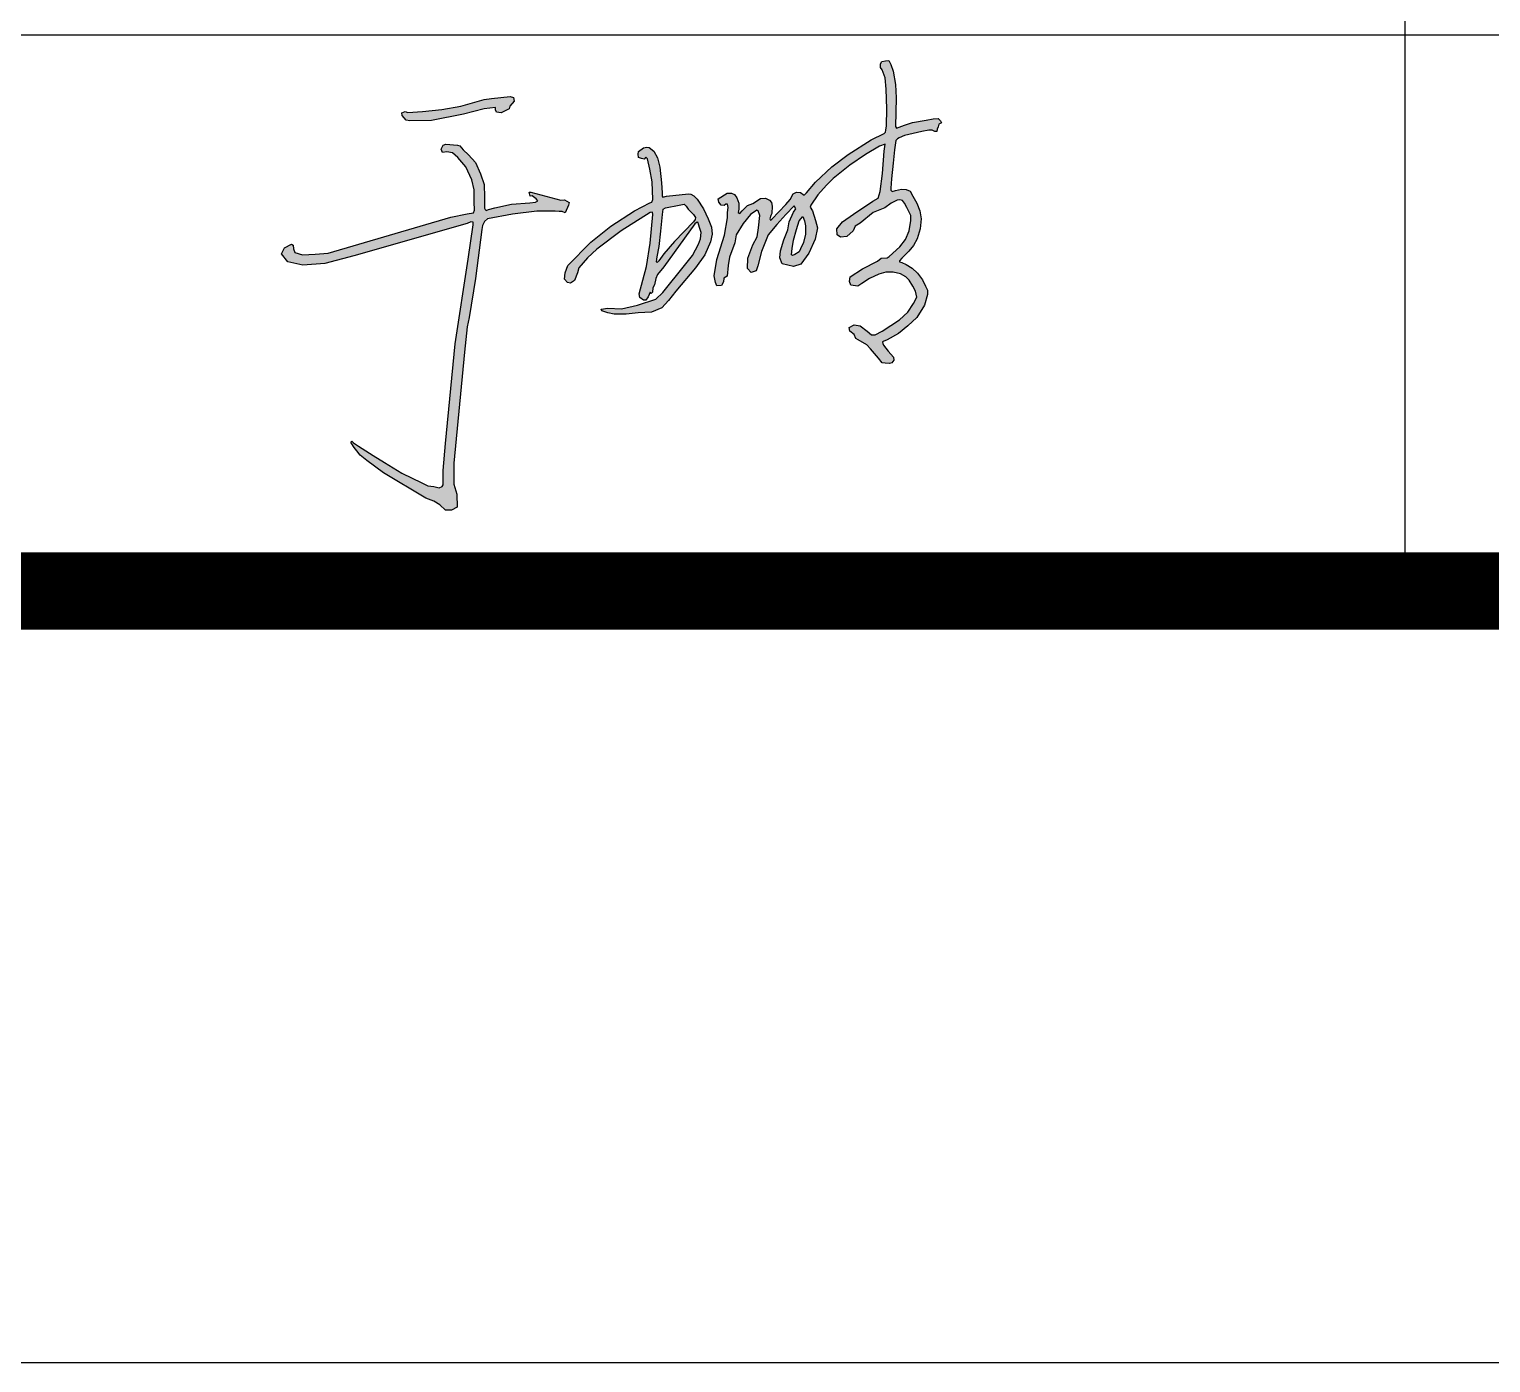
# Model space of a CAD drawing. Header units: millimetres. Extents: x 1621 to 2881, y 1542 to 1880.
# Drawn here: x 2363.35 to 2382.3, y 1583.27 to 1600.55 of the extents above; entities that cross this region are included whole.
import ezdxf

# ---------------------------------------------------------------- set-up
doc = ezdxf.new("R2010")
doc.units = ezdxf.units.MM

# ---------------------------------------------------------------- blocks, each defined once
blk = doc.blocks.new('yujiaqing')
h = blk.add_hatch(color=256)
h.paths.add_polyline_path([(534.9, 536.5), (542.5, 541.3), (546.3, 541.4), (549, 540.4), (551, 537.5), (552.6, 532.7), (552.8, 527.6), (552, 524.7), (553.5, 523.8), (555.5, 526.1), (560.3, 530.9), (564.8, 532.5), (571.4, 536.9), (575.6, 537.2), (579.1, 535.5), (580.9, 533.3), (581.5, 530.1), (581.3, 524), (580.3, 522), (579.5, 519.2), (580, 518), (581.3, 518.9), (593.3, 531.6), (597, 536), (599.5, 540.8), (602.5, 542.3), (606.1, 542), (609, 539.6), (611.2, 541.7), (618.9, 551), (633, 564.1), (647.2, 574.7), (666.9, 587.4), (678.4, 593), (679.4, 594), (679.7, 595.9), (680.4, 599.5), (680.5, 614.3), (680, 631.4), (679.2, 641), (676.6, 647.9), (675.1, 650.1), (675.1, 653.2), (676.2, 655.2), (679.4, 655.7), (682.4, 655.9), (684, 652.5), (686, 646.9), (688.2, 635.4), (688.7, 623.7), (688.2, 598.9), (689, 597.6), (695.7, 600.3), (702.7, 602.6), (714.6, 604.6), (720.5, 605.6), (725, 605.8), (726.9, 603.8), (727.7, 602.2), (725.5, 601), (725, 598.7), (724.2, 596.8), (723.9, 594.7), (722.1, 594.6), (719.8, 595.8), (716.9, 595.8), (710.9, 594.7), (703.3, 593.1), (695.9, 591.3), (691.1, 589.3), (689.7, 588.3), (688.4, 587), (688, 584.8), (687.1, 578.9), (685.9, 567.4), (684.7, 553.8), (684.1, 545.8), (683.9, 544.1), (685.3, 542.8), (688.1, 543.7), (693.3, 544.9), (697.3, 544.6), (700.8, 543.3), (703.1, 538.9), (706.6, 532.9), (709, 526.2), (710.3, 519.3), (709.5, 510.7), (706.7, 502), (703.7, 496.2), (699.6, 491.2), (693.6, 485.2), (691.6, 483), (691.6, 482.1), (693.4, 481.4), (697.2, 479.8), (702.6, 476.6), (707, 472.3), (711.3, 466.7), (713.9, 461.1), (715.7, 457.7), (715.6, 453.8), (713.1, 444.7), (706.4, 434), (698.7, 426.8), (690.7, 420.1), (680.9, 414.8), (678.7, 414), (677.9, 413.6), (676.9, 412.9), (677.1, 411.6), (677.8, 410), (681.6, 404.9), (686.2, 399.8), (686.7, 397.1), (685, 395), (682.8, 394.4), (679, 394.5), (676.6, 395), (673.5, 398.9), (666.5, 407.1), (663.2, 410.3), (655.9, 414.8), (653.7, 415.9), (652.2, 419.3), (648.7, 422.2), (648, 425.3), (652.4, 427.6), (657.4, 426.7), (663.5, 422.3), (667.3, 419.1), (670.5, 419.1), (676.6, 422.3), (691.4, 432), (698.7, 438.7), (703.7, 446), (706.6, 451.5), (705.3, 456.7), (703, 461.2), (699.9, 466.2), (697.1, 469.2), (692.3, 471.7), (686.1, 473.2), (679.8, 473.3), (673.7, 471.6), (665.6, 467.7), (659.1, 463.4), (655.6, 461.2), (649.4, 462.1), (648.3, 465.2), (648.8, 469.1), (659.6, 476.1), (672.6, 482.6), (675.6, 485.3), (680.8, 485.6), (682.7, 486.7), (691.7, 495.1), (696.7, 501.3), (699.9, 508.8), (701.2, 517.8), (701.4, 522.2), (697.8, 529.1), (695.8, 532.7), (694, 535), (691.9, 535.7), (689.5, 535.4), (684.4, 532.9), (678.8, 528.9), (668.9, 524.6), (657.6, 515.6), (653.2, 513), (651.6, 508.8), (646.1, 504), (640.6, 503.5), (637.7, 505.5), (637.4, 510.6), (642.4, 516.8), (651.7, 523.4), (668.4, 534.5), (673.2, 537.2), (674.9, 542.8), (676.7, 558.4), (678.3, 577.7), (679.1, 583.7), (674.1, 582.1), (662.2, 574.9), (648.7, 565.7), (634.2, 554.2), (628.5, 548.4), (620.9, 540.1), (614.8, 531.1), (614.4, 529.4), (616.3, 526.2), (619, 517.8), (620.7, 511.6), (618.6, 501.6), (613.2, 489.5), (606.4, 480.2), (599.9, 478.2), (590, 480.3), (588.2, 485.6), (588.8, 491.5), (591.7, 501.1), (595.1, 509.8), (596.3, 516.6), (599.8, 525), (601.9, 528), (600.5, 530.5), (593.2, 522.9), (585.5, 514.3), (578.1, 505.5), (572.4, 490.9), (569.2, 478.7), (567.6, 474.3), (563.4, 473), (560.3, 476.4), (560.6, 485.4), (564.7, 496.7), (568.6, 503.8), (569.8, 511.5), (570.9, 522), (569.5, 526.1), (568.2, 526.8), (562.8, 522.9), (556.4, 515.1), (550.4, 505.3), (549.1, 498.4), (544.7, 486.1), (543.5, 479), (542.6, 469.6), (539.7, 468), (539.4, 464.7), (537.6, 461.7), (533.7, 461.5), (532.5, 464.4), (531.5, 470.1), (533.6, 484.2), (540.2, 505.2), (542.9, 520.1), (543, 524.7), (543.6, 529.1), (543, 531.8), (541.5, 532), (539.9, 530.8), (537.3, 531.1), (535.5, 533.8)])
h.paths.add_polyline_path([(608, 521.4), (609.3, 517.6), (610.4, 513.3), (610.4, 506.1), (608.6, 498.8), (605.9, 493.3), (604.7, 490.7), (601.1, 488.5), (599.1, 487.5), (598.3, 488.2), (598.8, 493.5), (600, 500.9), (602.6, 510.1), (604.9, 517.5)], flags=16)
h = blk.add_hatch(color=256)
h.dxf.hatch_style = 1
h.paths.add_polyline_path([(157.6, 489), (162.9, 482), (176, 479.1), (194.8, 480.8), (219.9, 487.3), (317.8, 515.3), (321, 516.6), (323.1, 516.3), (323, 514), (318.8, 484.4), (307.6, 411.3), (299.1, 325.3), (297.3, 301.9), (297.2, 289.4), (296.3, 287.9), (293.8, 286.9), (289, 287.9), (284, 288.7), (278.8, 291.1), (261.5, 299.6), (246.4, 308.9), (236.7, 314.8), (224.1, 322.8), (219.8, 325.8), (218.4, 327.2), (217.3, 326.3), (218.2, 325), (220.2, 321.6), (222.6, 318.8), (225.5, 315), (231.3, 310.5), (245.7, 299.8), (282.2, 278.1), (289, 275.5), (294.4, 272.1), (299.1, 267.6), (304.3, 267.6), (309.4, 270.3), (309, 281.5), (306.4, 290.1), (306.4, 308.2), (315.6, 404.2), (317.8, 426.1), (319.7, 434.1), (325.1, 467.8), (330.5, 510.1), (331.1, 513.6), (333, 517), (335.4, 519.4), (357, 523.4), (378.2, 525.8), (394, 525.9), (397.3, 525.5), (399.9, 525.5), (402.7, 524.3), (405.6, 531), (406.2, 533.5), (402.1, 535.8), (398.9, 535.4), (373, 542.3), (371.6, 542.2), (372.5, 538.9), (374.1, 539), (377.6, 536.6), (379.1, 534.9), (376.9, 533.7), (372, 533), (356.1, 531.8), (341.9, 528.8), (336.5, 527.2), (334.4, 526.4), (333.5, 527.2), (332.8, 528.6), (333, 538.1), (332.5, 548.8), (329.5, 558.2), (325, 568), (319.2, 574.6), (314.5, 579), (311.7, 582.3), (309.6, 582.8), (299.5, 583.7), (297.1, 582.8), (295.6, 579.4), (296.5, 576.7), (300.4, 577), (305.4, 576.3), (310, 572.1), (316.8, 564.1), (322.1, 552.9), (323.9, 544.2), (324.1, 534), (324.3, 526.7), (323.3, 524.4), (317.9, 523.5), (303.9, 520.6), (197.9, 489.5), (186.6, 488.7), (175.7, 488.3), (169, 490.2), (168, 493.3), (167.5, 496.5), (166.1, 497.4), (160, 494.3)])
h.paths.add_polyline_path([(261.5, 610.7), (261.7, 608.4), (265.3, 604.4), (268.3, 603.9), (287.1, 604.1), (314.9, 609.7), (332.5, 614.2), (342.4, 615.5), (342.3, 613.4), (343.3, 611.5), (347.2, 610.7), (354.3, 614.2), (354.8, 616.7), (358.5, 621), (358, 624.1), (355.2, 624.8), (339, 623.3), (332.7, 622.4), (312.4, 616.7), (295.9, 613.7), (279.3, 612), (266.6, 611.2), (264.3, 611.9)])
h = blk.add_hatch(color=256)
h.paths.add_polyline_path([(402.1, 467), (404.5, 464.3), (407.3, 463.8), (410.8, 465.9), (413.2, 472.6), (414.4, 476.9), (421.9, 485.6), (430, 493.2), (451, 508.8), (476, 524.8), (478, 525), (478.4, 523.1), (476.1, 498.1), (472.8, 478.1), (466.5, 454.5), (467.1, 451.2), (470.3, 448.9), (472.3, 448.9), (474.2, 451.9), (476.2, 455.8), (476.9, 454.7), (478.2, 455.8), (478.5, 459.8), (479.8, 462.2), (481.1, 467.7), (482.3, 471.1), (487.8, 477.8), (514.7, 514.9), (516.8, 516.3), (517.5, 516), (517.8, 514.7), (518.9, 511), (520, 507.4), (519.6, 502), (517.8, 497.3), (512.6, 487.7), (505.7, 479), (486.9, 455.5), (481, 450), (465, 444.7), (451.4, 441.6), (439.4, 442.1), (433.6, 441.1), (434.3, 439.9), (439.4, 438), (444.9, 436.8), (455.4, 436.8), (465.8, 438), (477.1, 438.7), (486.2, 442.4), (491.8, 448.7), (498.1, 456.7), (515.1, 476.8), (523.3, 488.2), (528.2, 499.4), (529.5, 506), (529.1, 512.2), (526.1, 519.3), (522.1, 527.9), (516.6, 536.3), (513.7, 539.1), (511.1, 540.5), (509.1, 540.8), (490.3, 538.8), (486.9, 537.9), (486.3, 538.9), (486.4, 541.6), (485.9, 550.3), (484.3, 563.8), (482.4, 571.9), (479.2, 577.7), (475.2, 580.9), (473.2, 581.1), (470.3, 580.6), (466.1, 577.4), (465.7, 575.2), (466, 572.3), (468.5, 571.3), (470.8, 570.9), (472.4, 572.5), (473.9, 571.1), (475.9, 562.3), (477.7, 551.1), (478.3, 536.1), (477.5, 533.8), (475.9, 533), (462.5, 526.1), (442.2, 513), (424.7, 499.1), (404.9, 479), (402.7, 472.6)])
h.paths.add_polyline_path([(481.4, 482.1), (482.2, 481.6), (483.6, 482.9), (488, 489), (497.2, 499.8), (513.4, 516.8), (515, 518.8), (515.2, 520.4), (513.5, 523.1), (509, 527.6), (507.1, 530.3), (505.4, 531.8), (501, 531), (489.2, 528.9), (487.3, 527.6), (486.7, 523.1), (485.4, 508.5), (483.8, 495.3), (482.1, 486.3)], flags=16)
for points in [[(534.9, 536.5), (542.5, 541.3), (546.3, 541.4), (549, 540.4), (551, 537.5), (552.6, 532.7), (552.8, 527.6), (552, 524.7), (553.5, 523.8), (555.5, 526.1), (560.3, 530.9), (564.8, 532.5), (571.4, 536.9), (575.6, 537.2), (579.1, 535.5), (580.9, 533.3), (581.5, 530.1), (581.3, 524), (580.3, 522), (579.5, 519.2), (580, 518), (581.3, 518.9), (593.3, 531.6), (597, 536), (599.5, 540.8), (602.5, 542.3), (606.1, 542), (609, 539.6), (611.2, 541.7), (618.9, 551), (633, 564.1), (647.2, 574.7), (666.9, 587.4), (678.4, 593), (679.4, 594), (679.7, 595.9), (680.4, 599.5), (680.5, 614.3), (680, 631.4), (679.2, 641), (676.6, 647.9), (675.1, 650.1), (675.1, 653.2), (676.2, 655.2), (679.4, 655.7), (682.4, 655.9), (684, 652.5), (686, 646.9), (688.2, 635.4), (688.7, 623.7), (688.2, 598.9), (689, 597.6), (695.7, 600.3), (702.7, 602.6), (714.6, 604.6), (720.5, 605.6), (725, 605.8), (726.9, 603.8), (727.7, 602.2), (725.5, 601), (725, 598.7), (724.2, 596.8), (723.9, 594.7), (722.1, 594.6), (719.8, 595.8), (716.9, 595.8), (710.9, 594.7), (703.3, 593.1), (695.9, 591.3), (691.1, 589.3), (689.7, 588.3), (688.4, 587), (688, 584.8), (687.1, 578.9), (685.9, 567.4), (684.7, 553.8), (684.1, 545.8), (683.9, 544.1), (685.3, 542.8), (688.1, 543.7), (693.3, 544.9), (697.3, 544.6), (700.8, 543.3), (703.1, 538.9), (706.6, 532.9), (709, 526.2), (710.3, 519.3), (709.5, 510.7), (706.7, 502), (703.7, 496.2), (699.6, 491.2), (693.6, 485.2), (691.6, 483), (691.6, 482.1), (693.4, 481.4), (697.2, 479.8), (702.6, 476.6), (707, 472.3), (711.3, 466.7), (713.9, 461.1), (715.7, 457.7), (715.6, 453.8), (713.1, 444.7), (706.4, 434), (698.7, 426.8), (690.7, 420.1), (680.9, 414.8), (678.7, 414), (677.9, 413.6), (676.9, 412.9), (677.1, 411.6), (677.8, 410), (681.6, 404.9), (686.2, 399.8), (686.7, 397.1), (685, 395), (682.8, 394.4), (679, 394.5), (676.6, 395), (673.5, 398.9), (666.5, 407.1), (663.2, 410.3), (655.9, 414.8), (653.7, 415.9), (652.2, 419.3), (648.7, 422.2), (648, 425.3), (652.4, 427.6), (657.4, 426.7), (663.5, 422.3), (667.3, 419.1), (670.5, 419.1), (676.6, 422.3), (691.4, 432), (698.7, 438.7), (703.7, 446), (706.6, 451.5), (705.3, 456.7), (703, 461.2), (699.9, 466.2), (697.1, 469.2), (692.3, 471.7), (686.1, 473.2), (679.8, 473.3), (673.7, 471.6), (665.6, 467.7), (659.1, 463.4), (655.6, 461.2), (649.4, 462.1), (648.3, 465.2), (648.8, 469.1), (659.6, 476.1), (672.6, 482.6), (675.6, 485.3), (680.8, 485.6), (682.7, 486.7), (691.7, 495.1), (696.7, 501.3), (699.9, 508.8), (701.2, 517.8), (701.4, 522.2), (697.8, 529.1), (695.8, 532.7), (694, 535), (691.9, 535.7), (689.5, 535.4), (684.4, 532.9), (678.8, 528.9), (668.9, 524.6), (657.6, 515.6), (653.2, 513), (651.6, 508.8), (646.1, 504), (640.6, 503.5), (637.7, 505.5), (637.4, 510.6), (642.4, 516.8), (651.7, 523.4), (668.4, 534.5), (673.2, 537.2), (674.9, 542.8), (676.7, 558.4), (678.3, 577.7), (679.1, 583.7), (674.1, 582.1), (662.2, 574.9), (648.7, 565.7), (634.2, 554.2), (628.5, 548.4), (620.9, 540.1), (614.8, 531.1), (614.4, 529.4), (616.3, 526.2), (619, 517.8), (620.7, 511.6), (618.6, 501.6), (613.2, 489.5), (606.4, 480.2), (599.9, 478.2), (590, 480.3), (588.2, 485.6), (588.8, 491.5), (591.7, 501.1), (595.1, 509.8), (596.3, 516.6), (599.8, 525), (601.9, 528), (600.5, 530.5), (593.2, 522.9), (585.5, 514.3), (578.1, 505.5), (572.4, 490.9), (569.2, 478.7), (567.6, 474.3), (563.4, 473), (560.3, 476.4), (560.6, 485.4), (564.7, 496.7), (568.6, 503.8), (569.8, 511.5), (570.9, 522), (569.5, 526.1), (568.2, 526.8), (562.8, 522.9), (556.4, 515.1), (550.4, 505.3), (549.1, 498.4), (544.7, 486.1), (543.5, 479), (542.6, 469.6), (539.7, 468), (539.4, 464.7), (537.6, 461.7), (533.7, 461.5), (532.5, 464.4), (531.5, 470.1), (533.6, 484.2), (540.2, 505.2), (542.9, 520.1), (543, 524.7), (543.6, 529.1), (543, 531.8), (541.5, 532), (539.9, 530.8), (537.3, 531.1), (535.5, 533.8), (534.9, 536.5)], [(264.3, 611.9), (266.6, 611.2), (279.3, 612), (295.9, 613.7), (312.4, 616.7), (332.7, 622.4), (339, 623.3), (355.2, 624.8), (358, 624.1), (358.5, 621), (354.8, 616.7), (354.3, 614.2), (347.2, 610.7), (343.3, 611.5), (342.3, 613.4), (342.4, 615.5), (332.5, 614.2), (314.9, 609.7), (287.1, 604.1), (268.3, 603.9), (265.3, 604.4), (261.7, 608.4), (261.5, 610.7), (264.3, 611.9)], [(299.5, 583.7), (309.6, 582.8), (311.7, 582.3), (314.5, 579), (319.2, 574.6), (325, 568), (329.5, 558.2), (332.5, 548.8), (333, 538.1), (332.8, 528.6), (333.5, 527.2), (334.4, 526.4), (336.5, 527.2), (341.9, 528.8), (356.1, 531.8), (372, 533), (376.9, 533.7), (379.1, 534.9), (377.6, 536.6), (374.1, 539), (372.5, 538.9), (371.6, 542.2), (373, 542.3), (398.9, 535.4), (402.1, 535.8), (406.2, 533.5), (405.6, 531), (402.7, 524.3), (399.9, 525.5), (397.3, 525.5), (394, 525.9), (378.2, 525.8), (357, 523.4), (335.4, 519.4), (333, 517), (331.1, 513.6), (330.5, 510.1), (325.1, 467.8), (319.7, 434.1), (317.8, 426.1), (315.6, 404.2), (306.4, 308.2), (306.4, 290.1), (309, 281.5), (309.4, 270.3), (304.3, 267.6), (299.1, 267.6), (294.4, 272.1), (289, 275.5), (282.2, 278.1), (245.7, 299.8), (231.3, 310.5), (225.5, 315), (222.6, 318.8), (220.2, 321.6), (218.2, 325), (217.3, 326.3), (218.4, 327.2), (219.8, 325.8), (224.1, 322.8), (236.7, 314.8), (246.4, 308.9), (261.5, 299.6), (278.8, 291.1), (284, 288.7), (289, 287.9), (293.8, 286.9), (296.3, 287.9), (297.2, 289.4), (297.3, 301.9), (299.1, 325.3), (307.6, 411.3), (318.8, 484.4), (323, 514), (323.1, 516.3), (321, 516.6), (317.8, 515.3), (219.9, 487.3), (194.8, 480.8), (176, 479.1), (162.9, 482), (157.6, 489), (160, 494.3), (166.1, 497.4), (167.5, 496.5), (168, 493.3), (169, 490.2), (175.7, 488.3), (186.6, 488.7), (197.9, 489.5), (303.9, 520.6), (317.9, 523.5), (323.3, 524.4), (324.3, 526.7), (324.1, 534), (323.9, 544.2), (322.1, 552.9), (316.8, 564.1), (310, 572.1), (305.4, 576.3), (300.4, 577), (296.5, 576.7), (295.6, 579.4), (297.1, 582.8), (299.5, 583.7)], [(475.2, 580.9), (479.2, 577.7), (482.4, 571.9), (484.3, 563.8), (485.9, 550.3), (486.4, 541.6), (486.3, 538.9), (486.9, 537.9), (490.3, 538.8), (509.1, 540.8), (511.1, 540.5), (513.7, 539.1), (516.6, 536.3), (522.1, 527.9), (526.1, 519.3), (529.1, 512.2), (529.5, 506), (528.2, 499.4), (523.3, 488.2), (515.1, 476.8), (498.1, 456.7), (491.8, 448.7), (486.2, 442.4), (477.1, 438.7), (465.8, 438), (455.4, 436.8), (444.9, 436.8), (439.4, 438), (434.3, 439.9), (433.6, 441.1), (439.4, 442.1), (451.4, 441.6), (465, 444.7), (481, 450), (486.9, 455.5), (505.7, 479), (512.6, 487.7), (517.8, 497.3), (519.6, 502), (520, 507.4), (518.9, 511), (517.8, 514.7), (517.5, 516), (516.8, 516.3), (514.7, 514.9), (487.8, 477.8), (482.3, 471.1), (481.1, 467.7), (479.8, 462.2), (478.5, 459.8), (478.2, 455.8), (476.9, 454.7), (476.2, 455.8), (474.2, 451.9), (472.3, 448.9), (470.3, 448.9), (467.1, 451.2), (466.5, 454.5), (472.8, 478.1), (476.1, 498.1), (478.4, 523.1), (478, 525), (476, 524.8), (451, 508.8), (430, 493.2), (421.9, 485.6), (414.4, 476.9), (413.2, 472.6), (410.8, 465.9), (407.3, 463.8), (404.5, 464.3), (402.1, 467), (402.7, 472.6), (404.9, 479), (424.7, 499.1), (442.2, 513), (462.5, 526.1), (475.9, 533), (477.5, 533.8), (478.3, 536.1), (477.7, 551.1), (475.9, 562.3), (473.9, 571.1), (472.4, 572.5), (470.8, 570.9), (468.5, 571.3), (466, 572.3), (465.7, 575.2), (466.1, 577.4), (470.3, 580.6), (473.2, 581.1), (475.2, 580.9)], [(489.2, 528.9), (501, 531), (505.4, 531.8), (507.1, 530.3), (509, 527.6), (513.5, 523.1), (515.2, 520.4), (515, 518.8), (513.4, 516.8), (497.2, 499.8), (488, 489), (483.6, 482.9), (482.2, 481.6), (481.4, 482.1), (482.1, 486.3), (483.8, 495.3), (485.4, 508.5), (486.7, 523.1), (487.3, 527.6), (489.2, 528.9)], [(608, 521.4), (609.3, 517.6), (610.4, 513.3), (610.4, 506.1), (608.6, 498.8), (605.9, 493.3), (604.7, 490.7), (601.1, 488.5), (599.1, 487.5), (598.3, 488.2), (598.8, 493.5), (600, 500.9), (602.6, 510.1), (604.9, 517.5), (608, 521.4)]]:
    blk.add_lwpolyline(points)
blk = doc.blocks.new('tk')
for p, q in [((340, -265.8), (340, -287)), ((410, -279.8), (125, -279.8))]:
    blk.add_line(p, q)
at = {"color": 7, "true_color": 0xffffff, "flags": 128}
blk.add_lwpolyline([(420, -297), (0, -297), (0, 0), (420, 0)], close=True, dxfattribs=at)
at = {"const_width": 1, "flags": 128}
blk.add_lwpolyline([(410, -10), (25, -10), (25, -287), (410, -287)], close=True, dxfattribs=at)
at = {"xscale": 0.015, "yscale": 0.015, "zscale": 0.015}
blk.add_blockref('yujiaqing', (323.079, -289.967), dxfattribs=at)

msp = doc.modelspace()

# ---------------------------------------------------------------- block references
msp.add_blockref('tk', (2041.183, 1880.267))

doc.saveas('drawing.dxf')
